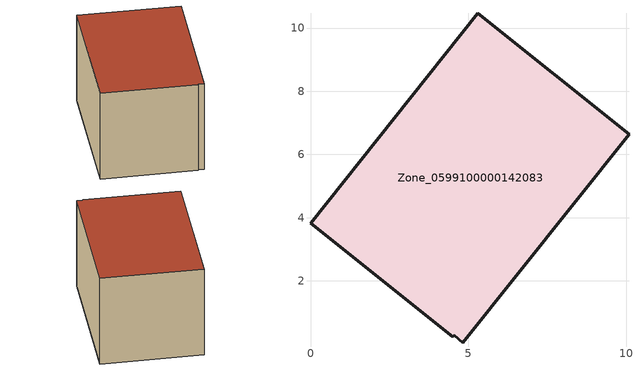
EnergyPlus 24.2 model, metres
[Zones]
Zone_0599100000142083
 floor ground (C_G): 4.82,0.04 4.55,0.27 4.51,0.22 0,3.82 5.3,10.46 10.08,6.64 z0.53
 wall outside (C_F): 5.3,10.46 0,3.82 4.51,0.22 4.55,0.27 4.82,0.04 10.08,6.64 5.3,10.46 z0.53:6.44
 roof outside (C_R): 4.55,0.27 4.82,0.04 10.08,6.64 5.3,10.46 0,3.82 4.51,0.22 z6.44
[BUILDING]
Pand.0599100000142083: North Axis=0; Terrain=City; Loads Convergence Tolerance Value=0.04; Temperature Convergence Tolerance Value=0.4; Solar Distribution=FullExterior; Maximum Number of Warmup Days=25; Minimum Number of Warmup Days=1
[Site:Location]
Rotterdam.The.Hague.AP_ZH_NLD Design_Conditions: Latitude=51.96; Longitude=4.45; Time Zone=1; Elevation=-4.5
[SITE:GROUNDTEMPERATURE:BUILDINGSURFACE]
18, 18, 18, 18, 18, 18, 18, 18, 18, 18, 18, 18
[MATERIAL] Thermal Absorptance=0.9; Solar Absorptance=0.7; Visible Absorptance=0.7
Name | Roughness | Thickness | Conductivity | Density | Specific Heat
G.TI.1946-1964 | MediumSmooth | 0.15 | 1 | 540 | 1210
F.TI.1946-1964 | Rough | 0.3 | 0.857143 | 1920 | 840
R.TI.1946-1964 | MediumRough | 0.2 | 0.277778 | 1500 | 1000
[CONSTRUCTION]
C_G: G.TI.1946-1964
C_F: F.TI.1946-1964
C_R: R.TI.1946-1964
[ZONE]
Zone_0599100000142083: Type=1; Multiplier=1; Ceiling Height=Autocalculate; Volume=Autocalculate; Floor Area=autocalculate; Part of Total Floor Area=Yes
[ZONEINFILTRATION:DESIGNFLOWRATE]
Infil_Zone_0599100000142083: Zone or ZoneList or Space or SpaceList=Zone_0599100000142083; Schedule=AlwaysOn; Design Flow Rate Calculation Method=Flow/Area; Flow Rate per Floor Area=0.003; Constant Term Coefficient=1; Temperature Term Coefficient=0; Velocity Term Coefficient=0; Velocity Squared Term Coefficient=0
[HVACTEMPLATE:ZONE:IDEALLOADSAIRSYSTEM]
Zone_0599100000142083: Maximum Heating Supply Air Temperature=50; Minimum Cooling Supply Air Temperature=13; Maximum Heating Supply Air Humidity Ratio=0.0156; Minimum Cooling Supply Air Humidity Ratio=0.0077; Heating Limit=NoLimit; Cooling Limit=NoLimit; Dehumidification Control Type=ConstantSensibleHeatRatio; Cooling Sensible Heat Ratio=0.7; Dehumidification Setpoint=60; Humidification Control Type=None; Humidification Setpoint=30; Outdoor Air Method=None; Outdoor Air Flow Rate per Person=0.00944; Outdoor Air Flow Rate per Zone Floor Area=0; Outdoor Air Flow Rate per Zone=0; Demand Controlled Ventilation Type=None; Outdoor Air Economizer Type=NoEconomizer; Heat Recovery Type=None; Sensible Heat Recovery Effectiveness=0.7; Latent Heat Recovery Effectiveness=0.65
[ZONECONTROL:THERMOSTAT]
ThermostatControl_Zone_0599100000142083: Zone or ZoneList=Zone_0599100000142083; Control Type Schedule=DualSetpointControlType; Control 1=Thermostat_Zone_0599100000142083; Temperature Difference Between Cutout And Setpoint=0
[THERMOSTATSETPOINT:DUALSETPOINT]
Thermostat_Zone_0599100000142083: Heating Setpoint Temperature Schedule=HeatingSetpoint_Zone_0599100000142083; Cooling Setpoint Temperature Schedule=CoolingSetpoint_Zone_0599100000142083
[SCHEDULE:COMPACT]
HeatingSetpoint_Zone_0599100000142083: Through: 12/31, For: AllDays, Until: 24:00, 21
CoolingSetpoint_Zone_0599100000142083: Through: 12/31, For: AllDays, Until: 24:00, 24
DualSetpointControlType: Through: 12/31, For: AllDays, Until: 24:00, 4
AlwaysOn: Through: 12/31, For: AllDays, Until: 24:00, 1
